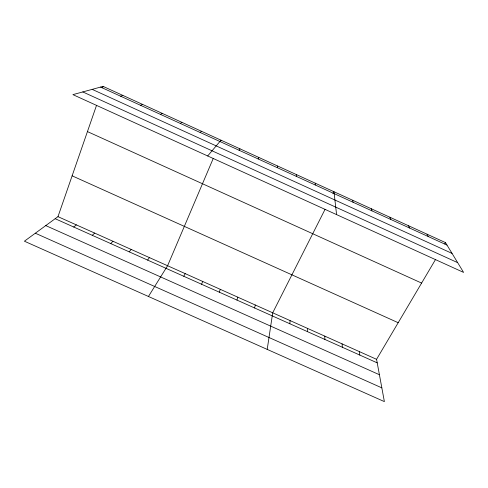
<?xml version="1.0" encoding="UTF-8"?>
<svg xmlns="http://www.w3.org/2000/svg" width="488" height="488" viewBox="0 0 488 488"><rect width="100%" height="100%" fill="white"/><g stroke="black" fill="none" stroke-linecap="round" stroke-linejoin="round"><path stroke-width="0.73" d="M315.248 184.989L315.254 183.189M307.373 331.602L307.458 328.369M289.823 323.745L290.092 320.592M296.265 176.333L296.484 174.625M267.204 349.396L272.7 312.802L325.087 209.297M254.614 307.983L255.267 304.994M277.239 167.652L277.678 166.042M236.961 300.083L237.802 297.174M435.503 259.543L376.565 359.314L384.379 401.612L24.4 241.206L57.98 216.654L96.551 105.304M102.62 87.785L103.102 86.388L445.501 242.615L463.6 272.408L72.907 94.635L103.102 86.388M219.271 292.166L220.301 289.341M213.262 158.411L167.591 265.734L148.444 296.478M220.448 141.532L221.015 140.19L207.693 155.965M258.17 158.954L258.829 157.447M201.544 284.229L202.764 281.484M332.95 193.766L333.975 191.729L336.58 214.61M183.787 276.281L185.196 273.622M444.733 243.921L445.501 242.615M239.059 150.237L239.944 148.828M147.614 260.086L149.419 257.597M129.204 251.845L131.205 249.441M110.752 243.585L112.96 241.267M92.263 235.314L94.672 233.081M200.135 132.48L201.477 131.272M73.737 227.018L76.348 224.876M180.316 123.44L181.89 122.336M160.454 114.381L162.254 113.381M140.55 105.298L142.581 104.401M120.597 96.197L122.866 95.41M45.762 225.59L379.414 374.729M35.331 233.215L381.842 387.868M57.98 216.654L376.565 359.314M55.168 218.709L377.218 362.865M72.126 175.826L398.19 322.702M87.444 131.595L421.601 283.077M100.595 87.078L447.008 245.098M92.189 89.371L452.059 253.406M82.801 91.933L457.683 262.666M427.012 234.179L428.305 236.564M408.486 225.724L409.566 228.012M389.918 217.258L390.784 219.447M371.313 208.766L371.96 210.859M352.665 200.257L353.099 202.258M359.339 351.598L359.808 355.075M342.076 343.869L342.363 347.261M324.782 336.128L324.886 339.441"/></g></svg>
